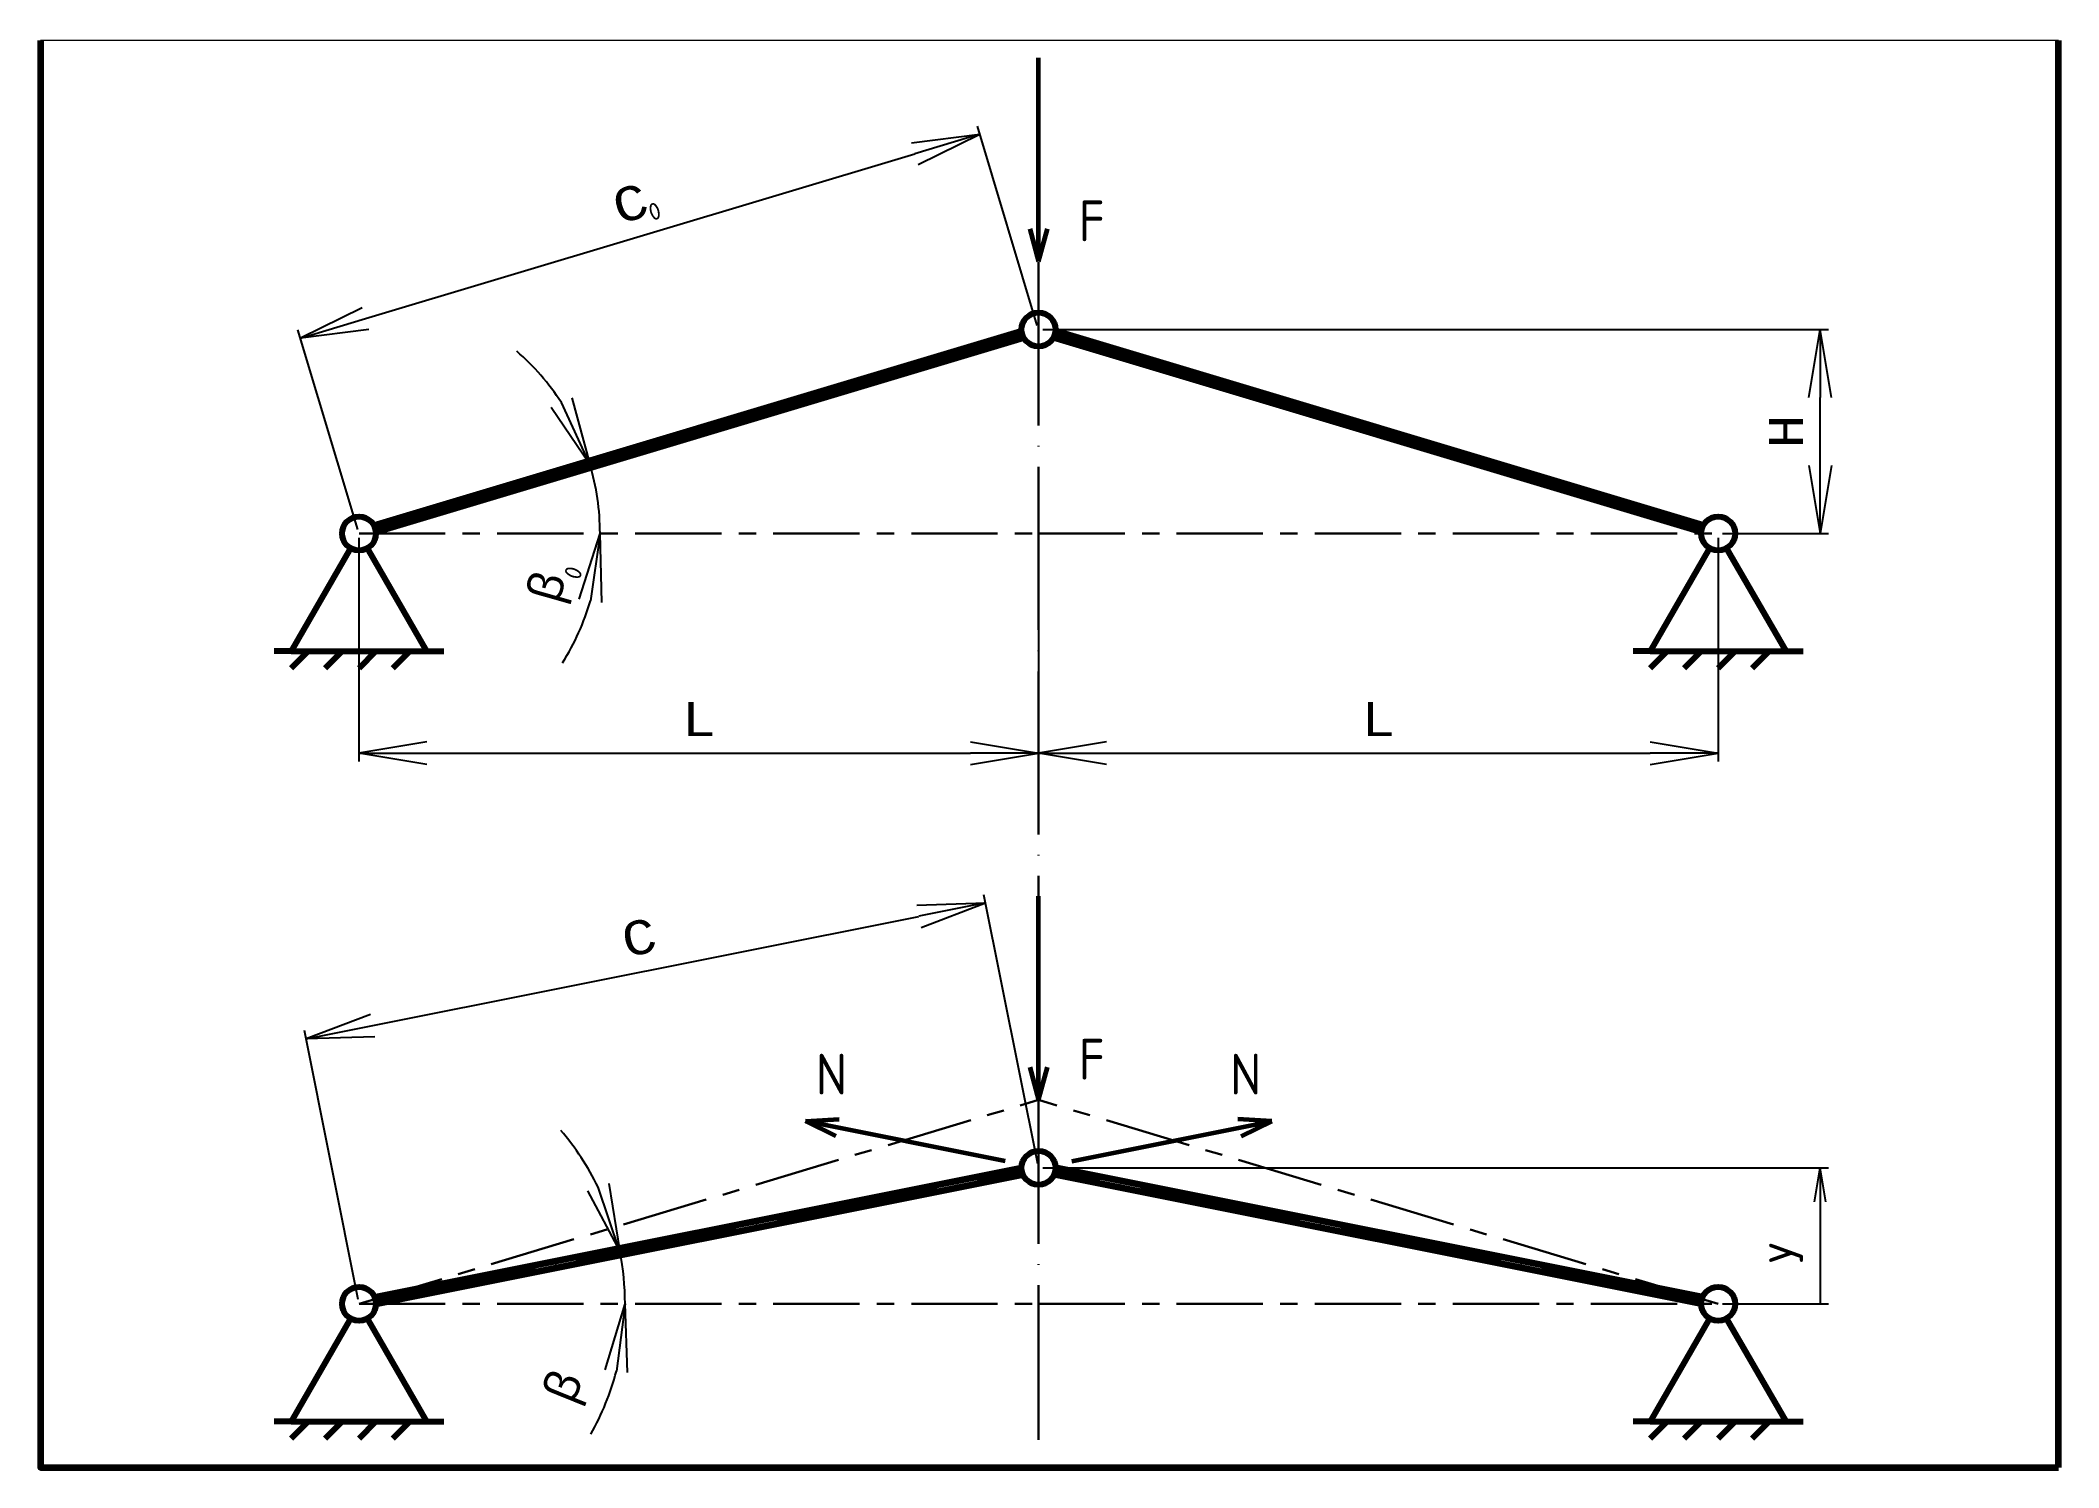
# Paper-space layout '5' of a CAD drawing. Header units: millimetres. Extents: x 0 to 297, y 0 to 210.
# The model-space entities are those that its viewports show. They can reach past a viewport. Long polylines and large blocks are cut down to what shows.
import ezdxf

# ---------------------------------------------------------------- set-up
doc = ezdxf.new("R2010")
doc.units = ezdxf.units.MM
doc.linetypes.add('ACAD_ISO04W100', pattern=[30, 24, -3, 0, -3])
doc.linetypes.add('CENTERX2', pattern=[20.32, 12.7, -2.54, 2.54, -2.54])
doc.layers.get('0').update_dxf_attribs({"lineweight": 100})
for name, color, linetype, lineweight in [('apoio', 7, 'Continuous', 80), ('barra', 7, 'Continuous', 120), ('cargas', 102, 'Continuous', 60), ('centro', 230, 'ACAD_ISO04W100', 30), ('centro2', 242, 'CENTERX2', 30), ('cotas', 30, 'Continuous', 20)]:
    doc.layers.add(name, color=color, linetype=linetype, lineweight=lineweight)
doc.styles.add('texto1', font='isocteur.ttf')
doc.styles.add('texto2', font='ISO.shx')
doc.dimstyles.new('cotas2', dxfattribs={"dimtxt": 5, "dimasz": 10, "dimexe": 1.25, "dimexo": 0.625, "dimgap": 2.5, "dimtad": 1, "dimtxsty": 'texto1', "dimblk": 'OPEN', "dimcen": 2.5, "dimclrt": 6, "dimadec": 0, "dimazin": 0, "dimtfac": 1, "dimtmove": 0, "dimatfit": 3, "dimfxl": 1, "dimarcsym": 0})
doc.dimstyles.new('cotas2 uni', dxfattribs={"dimtxt": 5, "dimasz": 5, "dimexe": 1.25, "dimexo": 0.625, "dimgap": 2.5, "dimtad": 1, "dimtxsty": 'texto1', "dimblk1": 'OPEN', "dimblk2": 'NONE', "dimsah": 1, "dimcen": 2.5, "dimclrt": 6, "dimadec": 0, "dimazin": 0, "dimtfac": 1, "dimtmove": 0, "dimatfit": 3, "dimfxl": 1, "dimarcsym": 0})

# ---------------------------------------------------------------- blocks, each defined once
blk = doc.blocks.new('_Open')
at = {"color": 0, "linetype": 'ByBlock', "lineweight": -2}
for p, q in [((-1, 0.167), (0, 0)), ((-1, -0.167), (0, 0)), ((0, 0), (-1, 0))]:
    blk.add_line(p, q, dxfattribs=at)
blk = doc.blocks.new('*D46')
at = {"layer": 'cotas', "color": 0, "lineweight": -2, "transparency": 16777216}
for start, end in [(32.9056, 49.112), (0, 16.6992), (327.5872, 343.7936)]:
    blk.add_arc((6275.76, 530.72), 35.47, start, end, dxfattribs=at)
at = {"layer": 'Defpoints', "color": 0, "transparency": 16777216}
for p in [(6373.37, 560.01), (6310.57, 537.57), (6275.76, 530.72), (6278.16, 531.44), (6375.76, 530.72)]:
    blk.add_point(p, dxfattribs=at)
at = {"layer": 'cotas', "color": 0, "lineweight": -2, "transparency": 16777216, "xscale": 10, "yscale": 10, "zscale": 10}
for p, rotation in [((6309.74, 540.92), 294.8024415899649), ((6311.24, 530.72), 81.89680264402843)]:
    blk.add_blockref('_Open', p, dxfattribs=dict(at, rotation=rotation))
at = {"layer": 'cotas', "color": 6, "transparency": 16777216, "insert": (6304.11, 522.68), "char_height": 5, "width": 3.3333, "attachment_point": 5, "rotation": 74.1562, "style": 'texto1'}
blk.add_mtext('{\\fMicrosoft YaHei UI|b0|i0|c0|p34;β}', dxfattribs=at)
blk = doc.blocks.new('*D47')
at = {"layer": 'cotas', "color": 0, "lineweight": -2, "transparency": 16777216}
for p, q in [((6376.39, 560.72), (6492.01, 560.72)), ((6490.76, 540.72), (6490.76, 550.72)), ((6476.39, 530.72), (6492.01, 530.72))]:
    blk.add_line(p, q, dxfattribs=at)
at = {"layer": 'Defpoints', "color": 0, "transparency": 16777216}
for p in [(6375.76, 560.72), (6490.76, 560.72), (6475.76, 530.72)]:
    blk.add_point(p, dxfattribs=at)
at = {"layer": 'cotas', "color": 0, "lineweight": -2, "transparency": 16777216, "xscale": 10, "yscale": 10, "zscale": 10}
for p, rotation in [((6490.76, 560.72), 90), ((6490.76, 530.72), 270)]:
    blk.add_blockref('_Open', p, dxfattribs=dict(at, rotation=rotation))
at = {"layer": 'cotas', "color": 6, "transparency": 16777216, "insert": (6485.76, 545.72), "char_height": 5, "attachment_point": 5, "rotation": 90, "style": 'texto1'}
blk.add_mtext('H', dxfattribs=at)
blk = doc.blocks.new('*D48')
at = {"layer": 'cotas', "color": 0, "lineweight": -2, "transparency": 16777216}
for p, q in [((6275.76, 530.1), (6275.76, 497.15)), ((6375.76, 530.1), (6375.76, 497.15)), ((6285.76, 498.4), (6365.76, 498.4))]:
    blk.add_line(p, q, dxfattribs=at)
at = {"layer": 'Defpoints', "color": 0, "transparency": 16777216}
for p in [(6275.76, 530.72), (6375.76, 530.72), (6375.76, 498.4)]:
    blk.add_point(p, dxfattribs=at)
at = {"layer": 'cotas', "color": 0, "lineweight": -2, "transparency": 16777216, "xscale": 10, "yscale": 10, "zscale": 10, "rotation": 180}
blk.add_blockref('_Open', (6275.76, 498.4), dxfattribs=at)
at = {"layer": 'cotas', "color": 0, "lineweight": -2, "transparency": 16777216, "xscale": 10, "yscale": 10, "zscale": 10}
blk.add_blockref('_Open', (6375.76, 498.4), dxfattribs=at)
at = {"layer": 'cotas', "color": 6, "transparency": 16777216, "insert": (6325.76, 503.4), "char_height": 5, "attachment_point": 5, "style": 'texto1'}
blk.add_mtext('L', dxfattribs=at)
blk = doc.blocks.new('*D49')
at = {"layer": 'cotas', "color": 0, "lineweight": -2, "transparency": 16777216}
for p, q in [((6375.76, 530.1), (6375.76, 497.15)), ((6475.76, 530.1), (6475.76, 497.15)), ((6385.76, 498.4), (6465.76, 498.4))]:
    blk.add_line(p, q, dxfattribs=at)
at = {"layer": 'Defpoints', "color": 0, "transparency": 16777216}
for p in [(6375.76, 530.72), (6475.76, 530.72), (6475.76, 498.4)]:
    blk.add_point(p, dxfattribs=at)
at = {"layer": 'cotas', "color": 0, "lineweight": -2, "transparency": 16777216, "xscale": 10, "yscale": 10, "zscale": 10, "rotation": 180}
blk.add_blockref('_Open', (6375.76, 498.4), dxfattribs=at)
at = {"layer": 'cotas', "color": 0, "lineweight": -2, "transparency": 16777216, "xscale": 10, "yscale": 10, "zscale": 10}
blk.add_blockref('_Open', (6475.76, 498.4), dxfattribs=at)
at = {"layer": 'cotas', "color": 6, "transparency": 16777216, "insert": (6425.76, 503.4), "char_height": 5, "attachment_point": 5, "style": 'texto1'}
blk.add_mtext('L', dxfattribs=at)
blk = doc.blocks.new('*D50')
at = {"layer": 'cotas', "color": 0, "lineweight": -2, "transparency": 16777216}
for p, q in [((6375.58, 561.32), (6366.78, 590.66)), ((6276.72, 562.33), (6357.57, 586.58)), ((6275.58, 531.32), (6266.78, 560.66))]:
    blk.add_line(p, q, dxfattribs=at)
at = {"layer": 'Defpoints', "color": 0, "transparency": 16777216}
for p in [(6367.14, 589.46), (6375.76, 560.72), (6275.76, 530.72)]:
    blk.add_point(p, dxfattribs=at)
at = {"layer": 'cotas', "color": 0, "lineweight": -2, "transparency": 16777216, "xscale": 10, "yscale": 10, "zscale": 10}
for p, rotation in [((6367.14, 589.46), 16.69924423399363), ((6267.14, 559.46), 196.6992442339936)]:
    blk.add_blockref('_Open', p, dxfattribs=dict(at, rotation=rotation))
at = {"layer": 'cotas', "color": 6, "transparency": 16777216, "insert": (6315.71, 579.25), "char_height": 5, "attachment_point": 5, "rotation": 16.6992, "style": 'texto1'}
blk.add_mtext('C', dxfattribs=at)
blk = doc.blocks.new('*D51')
at = {"layer": 'cotas', "color": 0, "lineweight": -2, "transparency": 16777216}
for start, end in [(25.9852, 40.6606), (360, 11.3099), (330.6494, 345.3247)]:
    blk.add_arc((6275.76, 417.38), 39.15, start, end, dxfattribs=at)
at = {"layer": 'Defpoints', "color": 0, "transparency": 16777216}
for p in [(6373.31, 436.89), (6314.57, 422.51), (6275.76, 417.38), (6278.22, 417.87), (6375.76, 417.38)]:
    blk.add_point(p, dxfattribs=at)
at = {"layer": 'cotas', "color": 0, "lineweight": -2, "transparency": 16777216, "xscale": 10, "yscale": 10, "zscale": 10}
for p, rotation in [((6314.15, 425.05), 288.6475888456515), ((6314.91, 417.38), 82.66234362836931)]:
    blk.add_blockref('_Open', p, dxfattribs=dict(at, rotation=rotation))
at = {"layer": 'cotas', "color": 6, "transparency": 16777216, "insert": (6306.49, 404.95), "char_height": 5, "attachment_point": 5, "rotation": 67.987, "style": 'texto1'}
blk.add_mtext('{\\fMicrosoft YaHei UI|b0|i0|c0|p34;β}', dxfattribs=at)
blk = doc.blocks.new('*D52')
at = {"layer": 'cotas', "color": 0, "lineweight": -2, "transparency": 16777216}
for p, q in [((6375.64, 437.99), (6367.73, 477.57)), ((6277.78, 458.31), (6358.16, 474.38)), ((6275.64, 417.99), (6267.73, 457.57))]:
    blk.add_line(p, q, dxfattribs=at)
at = {"layer": 'Defpoints', "color": 0, "transparency": 16777216}
for p in [(6367.97, 476.35), (6375.76, 437.38), (6275.76, 417.38)]:
    blk.add_point(p, dxfattribs=at)
at = {"layer": 'cotas', "color": 0, "lineweight": -2, "transparency": 16777216, "xscale": 10, "yscale": 10, "zscale": 10}
for p, rotation in [((6367.97, 476.35), 11.30993247402021), ((6267.97, 456.35), 191.3099324740202)]:
    blk.add_blockref('_Open', p, dxfattribs=dict(at, rotation=rotation))
at = {"layer": 'cotas', "color": 6, "transparency": 16777216, "insert": (6316.99, 471.25), "char_height": 5, "attachment_point": 5, "rotation": 11.3099, "style": 'texto1'}
blk.add_mtext('C', dxfattribs=at)
blk = doc.blocks.new('*D76')
at = {"layer": 'cotas', "color": 0, "lineweight": -2, "transparency": 16777216}
for p, q in [((6376.39, 437.38), (6492.01, 437.38)), ((6490.76, 432.38), (6490.76, 417.38)), ((6476.39, 417.38), (6492.01, 417.38))]:
    blk.add_line(p, q, dxfattribs=at)
at = {"layer": 'Defpoints', "color": 0, "transparency": 16777216}
for p in [(6375.76, 437.38), (6475.76, 417.38), (6490.76, 417.38)]:
    blk.add_point(p, dxfattribs=at)
at = {"layer": 'cotas', "color": 0, "lineweight": -2, "transparency": 16777216, "xscale": 5, "yscale": 5, "zscale": 5, "rotation": 90}
blk.add_blockref('_Open', (6490.76, 437.38), dxfattribs=at)
at = {"layer": 'cotas', "color": 6, "transparency": 16777216, "insert": (6485.01, 424.88), "char_height": 5, "attachment_point": 5, "rotation": 90, "style": 'texto1'}
blk.add_mtext('{\\fISOCPEUR|b0|i0|c0|p34;y}', dxfattribs=at)
blk = doc.blocks.new('_None')

msp = doc.modelspace()

# ---------------------------------------------------------------- linework, layer by layer
msp.add_lwpolyline([(6525.874, 393.272), (6525.874, 603.272), (6228.874, 603.272), (6228.874, 393.272)], close=True)
at = {"layer": 'apoio'}
for p, q in [((6274.514, 528.558), (6265.764, 513.403)), ((6285.764, 513.403), (6277.014, 528.558)), ((6474.514, 528.558), (6465.764, 513.403)), ((6485.764, 513.403), (6477.014, 528.558)), ((6265.764, 513.403), (6263.264, 513.403)), ((6265.764, 513.403), (6285.764, 513.403)), ((6268.264, 513.403), (6265.764, 510.903)), ((6273.264, 513.403), (6270.764, 510.903)), ((6278.264, 513.403), (6275.764, 510.903)), ((6283.264, 513.403), (6280.764, 510.903)), ((6285.764, 513.403), (6288.264, 513.403)), ((6465.764, 513.403), (6463.264, 513.403)), ((6465.764, 513.403), (6485.764, 513.403)), ((6468.264, 513.403), (6465.764, 510.903)), ((6473.264, 513.403), (6470.764, 510.903)), ((6478.264, 513.403), (6475.764, 510.903)), ((6483.264, 513.403), (6480.764, 510.903)), ((6485.764, 513.403), (6488.264, 513.403)), ((6274.514, 415.211), (6265.764, 400.055)), ((6285.764, 400.055), (6277.014, 415.211)), ((6474.514, 415.211), (6465.764, 400.055)), ((6485.764, 400.055), (6477.014, 415.211)), ((6265.764, 400.055), (6263.264, 400.055)), ((6265.764, 400.055), (6285.764, 400.055)), ((6268.264, 400.055), (6265.764, 397.555)), ((6273.264, 400.055), (6270.764, 397.555)), ((6278.264, 400.055), (6275.764, 397.555)), ((6283.264, 400.055), (6280.764, 397.555)), ((6285.764, 400.055), (6288.264, 400.055)), ((6465.764, 400.055), (6463.264, 400.055)), ((6465.764, 400.055), (6485.764, 400.055)), ((6468.264, 400.055), (6465.764, 397.555)), ((6473.264, 400.055), (6470.764, 397.555)), ((6478.264, 400.055), (6475.764, 397.555)), ((6483.264, 400.055), (6480.764, 397.555)), ((6485.764, 400.055), (6488.264, 400.055))]:
    msp.add_line(p, q, dxfattribs=at)
for centre in [(6375.764, 560.723), (6275.764, 530.723), (6475.764, 530.723), (6375.764, 437.376), (6275.764, 417.376), (6475.764, 417.376)]:
    msp.add_circle(centre, 2.5, dxfattribs=at)
at = {"layer": 'barra'}
for p, q in [((6277.967, 531.906), (6373.274, 560.498)), ((6278.254, 530.948), (6373.562, 559.541)), ((6473.274, 530.948), (6377.967, 559.541)), ((6473.562, 531.906), (6378.254, 560.498)), ((6278.068, 418.346), (6373.264, 437.386)), ((6473.46, 418.346), (6378.264, 437.386)), ((6278.264, 417.366), (6373.46, 436.405)), ((6473.264, 417.366), (6378.068, 436.405))]:
    msp.add_line(p, q, dxfattribs=at)
at = {"layer": 'cargas'}
for p, q in [((6375.764, 570.723), (6375.764, 600.723)), ((6374.47, 575.553), (6375.764, 570.723)), ((6375.764, 570.723), (6377.058, 575.553)), ((6375.764, 447.376), (6375.764, 477.376)), ((6374.47, 452.205), (6375.764, 447.376)), ((6375.764, 447.376), (6377.058, 452.205)), ((6341.444, 444.24), (6346.434, 444.561)), ((6370.861, 438.356), (6341.444, 444.24)), ((6345.926, 442.024), (6341.444, 444.24)), ((6380.667, 438.356), (6410.085, 444.24)), ((6410.085, 444.24), (6405.095, 444.561)), ((6405.603, 442.024), (6410.085, 444.24))]:
    msp.add_line(p, q, dxfattribs=at)
at = {"layer": 'centro'}
for p, q in [((6375.764, 600.723), (6375.764, 397.376)), ((6278.159, 531.442), (6373.37, 560.005)), ((6473.37, 531.442), (6378.159, 560.005)), ((6278.216, 417.866), (6373.313, 436.885)), ((6473.313, 417.866), (6378.216, 436.885))]:
    msp.add_line(p, q, dxfattribs=at)
at = {"layer": 'centro2'}
for p, q in [((6275.764, 530.723), (6375.764, 530.723)), ((6375.764, 530.723), (6475.764, 530.723)), ((6275.764, 417.376), (6375.764, 447.376)), ((6475.764, 417.376), (6375.764, 447.376)), ((6275.764, 417.376), (6375.764, 417.376)), ((6375.764, 417.376), (6475.764, 417.376))]:
    msp.add_line(p, q, dxfattribs=at)

# ---------------------------------------------------------------- texts
at = {"layer": 'cargas', "char_height": 6, "style": 'texto2'}
for s, insert, attachment_point in [('F', (6381.652, 579.703), 1), ('F', (6381.652, 456.355), 1), ('N', (6347.606, 454.151), 3), ('N', (6403.923, 454.151), 1)]:
    msp.add_mtext_dynamic_manual_height_columns(s, width=7.27368, gutter_width=3.75, heights=[0], dxfattribs=dict(at, insert=insert, attachment_point=attachment_point))
at = {"layer": 'cotas', "color": 6, "char_height": 2.5, "attachment_point": 1, "style": 'texto2'}
for insert, rotation in [((6318.085, 579.059), 17.18781), ((6305.827, 524.563), 69.90534)]:
    msp.add_mtext_dynamic_manual_height_columns('{\\fISOCPEUR|b0|i0|c0|p34;0}', width=6.52159, gutter_width=12.5, heights=[0], dxfattribs=dict(at, insert=insert, rotation=rotation))

# ---------------------------------------------------------------- dimensions: what is measured, and where the dimension line sits
at = {"layer": 'cotas'}
for p1, p2, distance, picture, middle in [((6275.764, 530.723), (6375.764, 560.723), 30, '*D50', (6315.707, 579.247)), ((6275.764, 417.376), (6375.764, 437.376), 39.742, '*D52', (6316.99, 471.248))]:
    dim = msp.add_aligned_dim(p1=p1, p2=p2, distance=distance, text='C', dimstyle='cotas2', dxfattribs=at)
    dim.commit()
    dim.dimension.update_dxf_attribs({"geometry": picture, "text_midpoint": middle})
for base, line1, line2, picture, middle in [((6310.569, 537.572), ((6278.159, 531.442), (6373.37, 560.005)), ((6275.764, 530.723), (6375.764, 530.723)), '*D46', (6309.889, 521.039)), ((6314.575, 422.513), ((6278.216, 417.866), (6373.313, 436.885)), ((6275.764, 417.376), (6375.764, 417.376)), '*D51', (6312.059, 402.702))]:
    dim = msp.add_angular_dim_2l(base=base, line1=line1, line2=line2, text='{\\fMicrosoft YaHei UI|b0|i0|c0|p34;β}', dimstyle='cotas2', dxfattribs=at)
    dim.commit()
    dim.dimension.update_dxf_attribs({"geometry": picture, "text_midpoint": middle, "dimtype": 162})
for base, p1, p2, text, dimstyle, picture, middle in [((6490.764, 560.723), (6475.764, 530.723), (6375.764, 560.723), 'H', 'cotas2', '*D47', (6485.764, 545.723)), ((6490.764, 417.376), (6375.764, 437.376), (6475.764, 417.376), '{\\fISOCPEUR|b0|i0|c0|p34;y}', 'cotas2 uni', '*D76', (6485.014, 424.876))]:
    dim = msp.add_linear_dim(base=base, p1=p1, p2=p2, angle=90, text=text, dimstyle=dimstyle, dxfattribs=at)
    dim.commit()
    dim.dimension.update_dxf_attribs({"geometry": picture, "text_midpoint": middle})
for base, p1, p2, picture, middle in [((6375.764, 498.403), (6275.764, 530.723), (6375.764, 530.723), '*D48', (6325.764, 503.403)), ((6475.764, 498.403), (6375.764, 530.723), (6475.764, 530.723), '*D49', (6425.764, 503.403))]:
    dim = msp.add_linear_dim(base=base, p1=p1, p2=p2, text='L', dimstyle='cotas2', dxfattribs=at)
    dim.commit()
    dim.dimension.update_dxf_attribs({"geometry": picture, "text_midpoint": middle})

psp = doc.layouts.new('5')

# ---------------------------------------------------------------- viewports
at = {"layer": 'barra'}
psp.add_viewport(center=(148.5, 105), size=(297, 210), view_center_point=(6377.374, 498.272), view_height=210, dxfattribs=at)

doc.saveas('drawing.dxf')
